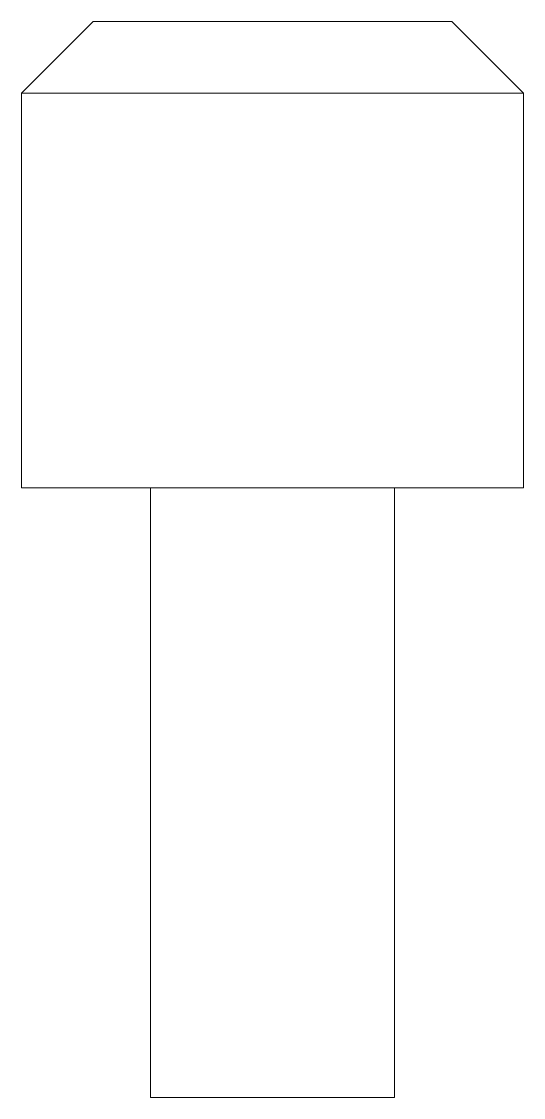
# Paper-space layout '_Front' of a CAD drawing. Header units: millimetres. Extents: x -3.5 to 3.5, y -8.5 to 6.5.
import ezdxf

# ---------------------------------------------------------------- set-up
doc = ezdxf.new("R2010")
doc.units = ezdxf.units.MM

psp = doc.layouts.new('_Front')

# ---------------------------------------------------------------- linework, layer by layer
at = {"color": 7, "linetype": 'Continuous', "lineweight": 15}
for p, q in [((-2.5, 6.5), (-3.5, 5.5)), ((-2.5, 6.5), (2.5, 6.5)), ((3.5, 5.5), (2.5, 6.5)), ((-3.5, 5.5), (-3.5, 0)), ((3.5, 5.5), (-3.5, 5.5)), ((3.5, 0), (3.5, 5.5)), ((-3.5, 0), (3.5, 0)), ((-1.7, 0), (-1.7, -8.5)), ((1.7, -8.5), (1.7, 0)), ((1.7, -8.5), (-1.7, -8.5))]:
    psp.add_line(p, q, dxfattribs=at)

doc.saveas('drawing.dxf')
